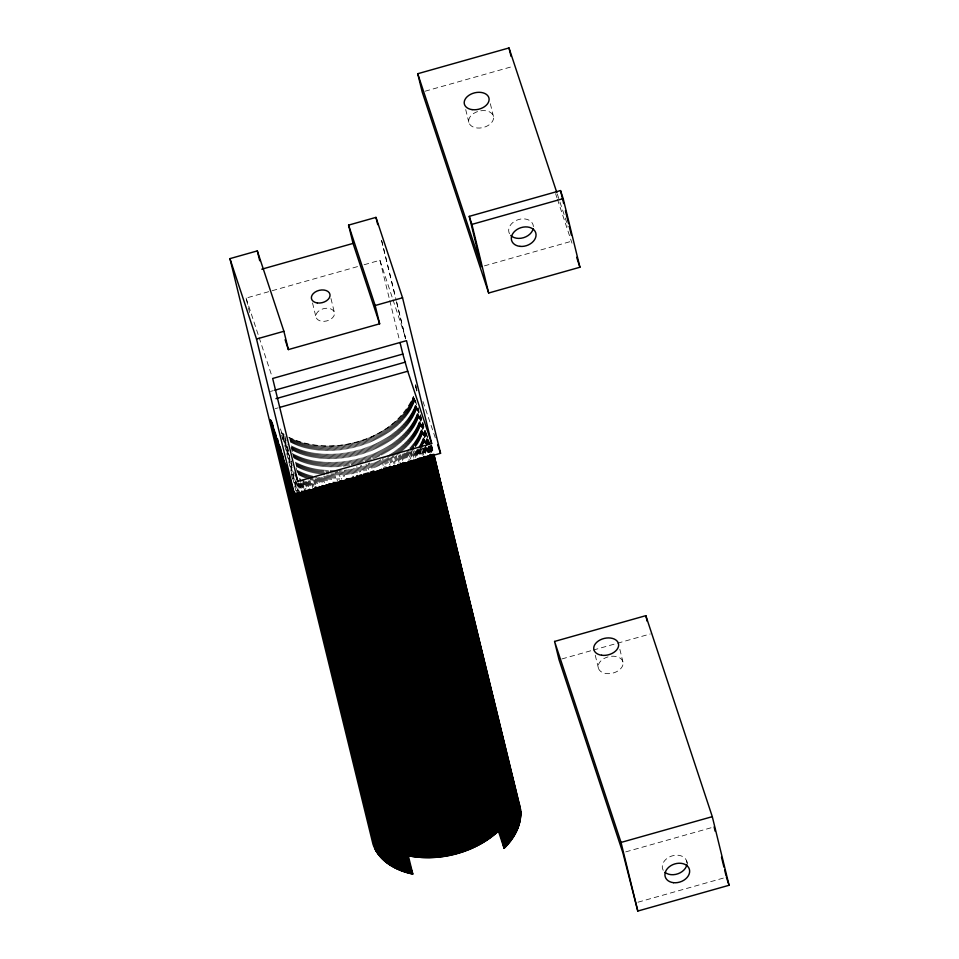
<?xml version="1.0" encoding="UTF-8"?>
<svg xmlns="http://www.w3.org/2000/svg" width="959" height="959" viewBox="0 0 959 959"><rect width="100%" height="100%" fill="white"/><g stroke="black" fill="none" stroke-linecap="round" stroke-linejoin="round"><path stroke-width="0.72" stroke-dasharray="4.79 3.6" d="M415.511 387.184L415.667 384.739L417.081 390.553M288.683 437.256C331.406 457.767 393.765 441.176 413.533 396.235M425.053 91.225L513.461 66.243M249.604 312.502L246.079 298.081L358.342 266.374M364.096 264.744L379.932 260.273L392.531 298.357M484.391 265.871L571.384 241.296M270.426 391.452L273.303 390.637M275.317 408.63L278.194 407.827M561.89 658.941L591.835 650.478M593.261 650.07L616.074 643.633M617.5 643.225L650.298 633.959M625.7 851.892L712.693 827.317M637.987 902.203L724.98 877.641M295.863 490.84L281.67 432.737L283.888 434.331L297.722 490.984M422.979 401.521L435.326 437.915M557.323 194.078L568.112 226.708M555.597 193.634L556.999 197.878M557.467 199.292L571.984 243.178M686.632 860.954L687.519 863.639M392.998 299.759L406.053 339.258M246.079 298.081L258.666 336.165M259.134 337.568L272.2 377.067M280.448 428.901L291.236 461.531M490.349 103.74L493.441 116.411M619.874 649.351L622.966 662.022M465.714 109.59L468.819 122.261M595.239 655.201L598.344 667.872M381.646 240.625L396.199 300.203M396.546 301.653L405.777 339.426M431.694 445.491L433.468 452.756M381.598 240.493L395.324 296.81M396.726 302.588L405.525 338.683M431.454 445.288L433.48 453.211M431.226 445.432L433.3 453.343M431.274 446.235L433.048 453.499M430.939 445.587L432.713 452.852M430.939 446.403L432.713 453.655M430.567 445.755L432.341 453.02M415.631 385.554L417.057 391.368M430.543 446.57L432.317 453.835M415.583 386.369L416.997 392.183M428.709 440.121L429.776 444.485M430.135 445.935L431.91 453.199M428.289 439.486L431.478 452.564M426.419 433.036L429.26 444.664M429.62 446.115L431.394 453.379M425.964 432.413L430.927 452.744M425.125 430.327L428.673 444.856M429.033 446.307L430.807 453.571M422.859 422.428L430.303 452.936M420.557 414.54L428.014 445.048M428.373 446.498L430.147 453.763M420.378 415.355L429.608 453.127M418.052 407.467L429.057 452.504M417.836 408.294L427.067 446.067M427.426 447.517L428.841 453.331M415.475 400.394L428.253 452.696M414.516 398.321L426.228 446.259M426.575 447.709L428.002 453.523M413.892 397.685L427.726 454.338M379.932 260.273L389.45 299.22M389.81 300.67L399.675 341.056M413.245 397.062L427.079 453.715M412.933 397.877L424.645 445.815M425.005 447.278L426.779 454.53M412.61 398.704L426.096 453.907M412.274 399.519L422.919 443.106M424.334 448.908L425.76 454.722M411.914 400.335L423.267 446.822M423.626 448.273L425.4 455.537M411.531 401.15L422.535 446.187M422.895 447.637L424.669 454.902M411.135 401.965L422.14 447.002M422.499 448.452L424.274 455.717M410.728 402.78L423.506 455.081M410.296 403.595L420.953 447.17M421.301 448.62L423.075 455.885M409.853 404.398L422.272 455.237M409.397 405.201L419.682 447.326M420.042 448.788L421.816 456.052M408.906 406.005L419.203 448.129M419.562 449.591L421.337 456.844M408.414 406.808L418.352 447.481M418.711 448.932L420.486 456.196M407.899 407.599L417.836 448.273M418.196 449.723L419.97 456.987M407.371 408.39L419.443 457.779M406.82 409.181L416.41 448.404M416.757 449.855L418.891 458.57M406.268 409.961L417.98 457.899M405.681 410.752L414.204 445.611M415.619 451.425L417.045 457.227M405.094 411.519L414.312 449.291M414.672 450.742L416.446 458.006M404.482 412.298L415.487 457.323M403.859 413.065L412.73 449.375M413.077 450.826L414.851 458.09M403.212 413.82L413.856 457.407M402.552 414.576L411.075 449.447M411.423 450.898L413.557 459.613M401.881 415.331L410.404 450.203M410.752 451.653L412.526 458.917M401.198 416.074L408.654 446.582M410.068 452.396L411.843 459.661M400.49 416.817L410.788 458.953M399.783 417.561L407.935 450.97M408.294 452.42L410.068 459.685M399.052 418.292L409.349 460.476M398.297 419.011L406.125 451.018M406.472 452.468L408.258 459.745M397.541 419.73L405.357 451.737M405.717 453.187L407.491 460.464M396.762 420.438L406.364 459.721M395.983 421.145L405.933 461.878M395.18 421.84L402.648 452.384M402.996 453.847L404.77 461.123M394.365 422.523L401.833 453.08M402.181 454.53L403.967 461.806M393.538 423.207L402.78 461.039M392.699 423.89L399.807 452.984M400.155 454.434L401.941 461.711M391.847 424.561L398.956 453.655M399.304 455.105L400.73 460.931M390.972 425.221L398.081 454.314M398.441 455.765L399.867 461.591M390.097 425.868L398.98 462.238M389.21 426.515L395.959 454.158M396.319 455.609L398.093 462.885M388.311 427.151L395.06 454.794M395.42 456.244L396.834 462.07M387.388 427.786L394.149 455.417M394.497 456.88L396.283 464.144M386.465 428.397L395 463.317M385.53 429.009L394.065 463.928M384.583 429.62L390.984 455.801M391.332 457.251L393.118 464.528M383.624 430.207L390.025 456.388M390.373 457.851L392.159 465.127M382.653 430.795L389.054 456.975M389.414 458.438L391.188 465.702M381.682 431.37L389.845 464.827M380.687 431.934L386.729 456.664M387.088 458.114L388.863 465.391M379.692 432.497L385.734 457.227M386.081 458.678L387.868 465.954M378.685 433.036L384.727 457.767M385.074 459.229L386.849 466.494M377.666 433.576L383.708 458.306M384.056 459.757L385.842 467.033M376.635 434.103L384.811 467.56M375.604 434.619L380.579 454.986M381.994 460.811L383.768 468.076M374.549 435.122L382.377 467.129M373.507 435.626L381.322 467.632M372.44 436.117L378.134 459.385M378.481 460.847L380.255 468.112M371.373 436.585L377.055 459.864M377.414 461.315L379.189 468.591M370.294 437.052L375.988 460.332M376.336 461.782L378.122 469.059M369.215 437.508L374.897 460.788M375.257 462.238L376.683 468.052M368.124 437.951L373.806 461.231M374.166 462.682L375.94 469.958M367.021 438.383L371.648 457.299M373.063 463.113L374.849 470.389M365.918 438.802L373.387 469.359M330.975 298.525L334.415 312.598A9.494 6.341 -13.7 0 1 321.792 321.241A9.494 6.341 -13.7 0 1 319.335 310.548A9.494 6.341 -13.7 0 1 334.415 312.598M364.816 439.222L372.272 469.766M363.701 439.618L369.035 461.435M369.383 462.897L371.157 470.162M362.574 440.001L367.908 461.83M368.268 463.281L370.042 470.557M361.447 440.385L368.915 470.929M360.32 440.744L365.655 462.574M366.002 464.024L367.788 471.301M359.181 441.104L363.809 460.008M365.223 465.834L366.65 471.648M358.043 441.44L365.511 471.996M356.904 441.775L364.36 472.319M355.753 442.087L361.075 463.916M361.435 465.367L363.209 472.643M354.602 442.399L359.925 464.216M360.284 465.666L362.058 472.943M353.439 442.686L360.908 473.243M352.277 442.974L359.745 473.518M351.126 443.238L356.448 465.067M356.808 466.518L358.582 473.794M349.951 443.502L355.645 466.769M355.993 468.232L357.419 474.046M348.788 443.741L356.257 474.297M347.626 443.981L355.082 474.525M312.514 302.912L315.943 316.997M346.451 444.197L352.133 467.477M352.492 468.927L354.267 476.203M345.276 444.401L349.903 463.317M351.318 469.131L353.104 476.407M344.113 444.604L349.795 467.872M350.155 469.335L351.929 476.599M342.938 444.784L350.754 476.791M341.764 444.952L347.446 468.232M347.805 469.682L349.579 476.959M340.589 445.108L346.271 468.388M346.631 469.838L348.405 477.114M339.414 445.252L345.096 468.531M345.456 469.982L347.23 477.258M338.239 445.384L343.921 468.663M344.281 470.114L346.415 478.841M337.065 445.503L342.039 465.87M343.466 471.684L345.24 478.961M335.89 445.611L341.931 470.342M342.291 471.792L343.718 477.618M334.727 445.707L342.543 477.702M333.552 445.779L341.728 479.248M332.389 445.851L338.431 470.581M338.791 472.032L340.565 479.308M331.227 445.911L339.402 479.368M330.064 445.947L338.239 479.404M328.901 445.971L337.424 480.891M327.738 445.995L334.14 472.176M334.499 473.626L336.273 480.903M326.587 445.995L332.989 472.176M333.336 473.638L335.123 480.903M325.437 445.983L331.838 472.176M332.186 473.626L333.972 480.903M324.298 445.959L330.687 472.152M331.047 473.602L332.821 480.879M323.147 445.923L328.841 469.203M330.256 475.017L332.03 482.293M322.008 445.875L328.769 473.518M329.117 474.969L330.903 482.245M320.881 445.815L327.63 473.458M327.99 474.909L329.764 482.185M319.755 445.743L326.504 473.374M326.863 474.837L328.637 482.113M318.628 445.647L324.669 470.378M326.096 476.203L327.51 482.017M317.513 445.551L324.622 474.645M324.969 476.108L326.755 483.372M316.398 445.444L323.507 474.537M323.866 475.988L325.64 483.264M315.295 445.312L324.885 484.595M314.192 445.168L321.661 475.724M322.008 477.174L323.794 484.451M313.102 445.024L322.692 484.295M312.011 444.856L321.613 484.139M310.932 444.676L320.534 483.959M309.865 444.497L317.681 476.491M318.04 477.954L319.815 485.218M308.798 444.293L318.748 485.026M307.743 444.077L315.919 477.534M316.278 478.985L317.693 484.81M306.7 443.849L314.864 477.258M315.211 478.709L316.985 485.973M305.657 443.609L313.113 474.118M314.528 479.92L315.955 485.733M304.626 443.358L313.149 478.217M313.497 479.668L314.924 485.482M303.607 443.094L313.893 485.218M302.588 442.818L313.245 486.393M301.594 442.531L312.598 487.556M300.599 442.231L309.469 478.541M309.829 479.991L311.603 487.256M299.616 441.907L308.846 479.68M309.194 481.13L310.968 488.395M298.645 441.584L307.863 479.356M308.223 480.807L309.997 488.071M297.674 441.248L309.038 487.735M296.727 440.9L308.079 487.388M295.792 440.541L305.37 479.764M305.729 481.214L307.503 488.479M294.857 440.169L304.794 480.843M305.154 482.305L306.928 489.558M293.933 439.785L306.005 489.174M293.034 439.39L305.094 488.79M292.135 438.982L302.433 481.118M302.78 482.569L304.207 488.383M291.248 438.575L300.838 477.798M302.253 483.6L303.679 489.414M290.385 438.143L301.03 481.718M301.39 483.18L303.164 490.445M289.522 437.7L300.167 481.286M300.527 482.737L302.301 490.001M291.164 447.421L292.231 451.785M292.579 453.235L294.005 459.049M296.127 467.764L297.554 473.566M300.035 483.744L301.809 491.008M299.208 483.276L300.982 490.54M298.381 482.809L300.155 490.073M297.937 483.78L299.711 491.044M296.787 481.838L299.268 492.003M285.003 436.297L287.137 445.012M287.484 446.462L288.911 452.276M291.033 460.991L292.459 466.805M296.007 481.334L298.489 491.499M283.133 433.804L297.326 491.919M282.39 433.276L296.595 491.38M281.67 435.086L283.097 440.9M291.26 474.309L292.675 480.123M509.517 233.756A12.659 9.41 -18.3 0 1 518.543 219.551A12.659 9.41 -18.3 0 1 533.396 226.624M663.244 870.316A12.659 9.41 -18.3 0 1 672.007 855.931A12.659 9.41 -18.3 0 1 686.992 863.004M611.494 656.268A12.659 8.451 -13.7 0 1 621.6 667.596A12.659 8.451 -13.7 0 1 600.694 671.42A12.659 8.451 -13.7 0 1 607.994 656.903M480.795 110.788A12.659 8.451 -13.7 0 1 492.53 121.278A12.659 8.451 -13.7 0 1 471.744 126.216A12.659 8.451 -13.7 0 1 477.714 111.532"/><path stroke-width="1.44" d="M498.093 830.158L504.098 848.283C515.99 836.919 524.561 819.418 519.011 802.911L433.816 454.206M408.33 855.764C440.421 861.949 475.76 852.539 499.627 829.979M417.728 73.723L481.538 266.674L469.251 216.362L560.512 190.577L563.173 198.621L579.931 267.237L488.67 293.01L422.2 92.028L417.728 73.723L508.989 47.95L556.855 192.663M318.412 487.711L412.802 874.069C396.139 870.688 378.721 861.158 372.979 844.148L229.932 258.63L257.312 250.898L283.9 331.287L288.371 349.591L379.644 323.806L375.173 305.513L348.585 225.113L375.964 217.381L402.552 297.781L440.553 453.307L294.521 494.556L270.51 420.042L271.757 422.14M261.783 269.191L353.056 243.418L379.644 323.806M469.251 216.362L471.9 224.394L563.173 198.621M229.932 258.63L256.521 339.018L283.9 331.287M375.173 305.513L402.552 297.781M274.742 390.229L402.84 354.051L407.743 371.229L431.67 443.585L297.805 481.394L295 472.883M275.964 398.668L405.501 362.082M279.632 407.419L407.743 371.229M554.566 641.439L645.827 615.666L712.297 816.66L729.068 885.277L637.795 911.05L622.847 852.695L559.037 659.744L554.566 641.439L621.036 842.434L637.795 911.05M621.036 842.434L712.297 816.66M437.7 444.904L440.553 453.307M576.659 257.324L579.931 267.237M726.407 877.233L729.068 885.277M285.111 339.714L288.371 349.591M410.032 865.701L412.802 874.069M560.512 190.577L563.676 203.524M565.426 210.704L568.591 223.651M569.298 226.528L571.408 235.147M714.119 826.91L715.162 831.225M721.492 857.106L723.949 867.164M724.656 870.041L726.059 875.795M508.989 47.95L511.063 56.389M645.827 615.666L647.205 621.3M471.9 224.394L488.67 293.01M431.67 443.585L406.52 340.661L272.668 378.469L297.805 481.394M375.964 217.381L377.738 224.646M433.84 454.662L520.533 809.911M433.66 454.794L520.665 811.506M433.396 454.95L520.713 812.309M433.42 455.753L520.725 813.112M433.072 455.117L520.737 813.927M432.701 454.47L520.713 814.73M432.665 455.285L520.689 815.546M432.257 454.65L520.629 816.361M432.185 455.465L520.569 817.176M431.742 454.83L520.473 818.003M431.646 455.645L520.365 818.818M431.166 455.022L520.246 819.645M430.663 454.386L520.102 820.46M430.495 455.213L519.934 821.288M429.968 454.578L519.754 822.115M429.764 455.405L519.562 822.93M429.548 456.232L519.346 823.757M428.961 455.597L519.107 824.584M428.709 456.424L518.855 825.411M428.086 455.801L518.579 826.226M400.023 342.507L402.84 354.051M427.798 456.616L518.292 827.054M427.139 455.993L517.992 827.869M426.815 456.808L517.668 828.696M426.467 457.623L517.321 829.511M425.748 456.987L516.961 830.326M425.017 456.352L516.589 831.153M424.621 457.167L516.194 831.956M423.866 456.532L515.786 832.772M423.434 457.335L515.355 833.587M422.991 458.15L514.911 834.39M422.164 457.503L514.444 835.193M421.684 458.306L513.964 835.996M420.833 457.647L513.473 836.799M420.318 458.438L512.957 837.591M419.79 459.241L512.43 838.382M418.891 458.57L511.878 839.173M418.328 459.361L511.315 839.952M417.393 458.69L510.739 840.743M416.805 459.457L510.14 841.511M416.194 460.236L509.529 842.29M415.211 459.553L508.905 843.057M414.564 460.308L508.27 843.812M413.916 461.063L507.611 844.579M412.885 460.368L506.939 845.323M412.202 461.111L506.244 846.078M411.147 460.404L505.549 846.809M410.428 461.135L504.83 847.552M409.709 461.926L504.098 848.283M408.606 461.195L498.884 830.71M407.851 461.914L498.129 831.417M407.072 462.622L497.349 832.136M348.585 225.113L353.056 243.418M406.292 463.329L496.558 832.832M405.13 462.574L495.767 833.539M404.314 463.257L494.952 834.222M403.128 462.49L494.125 834.905M402.289 463.161L493.274 835.589M401.437 463.832L492.423 836.248M400.215 463.041L491.559 836.907M399.699 465.151L490.684 837.567M398.453 464.336L489.797 838.214M397.553 464.971L488.886 838.849M396.63 465.606L487.975 839.473M395.707 466.218L487.052 840.096M394.413 465.379L486.117 840.707M393.466 465.978L485.17 841.307M392.507 466.577L484.211 841.906M391.536 467.165L483.24 842.493M390.205 466.278L482.257 843.069M389.222 466.853L481.274 843.632M388.215 467.405L480.267 844.184M387.208 467.956L479.26 844.735M385.842 467.033L478.241 845.275M385.17 469.023L477.222 845.802M383.768 468.076L476.179 846.317M383.085 470.042L475.137 846.821M381.682 469.083L474.082 847.324M380.615 469.574L473.027 847.804M379.548 470.042L471.96 848.283M378.469 470.509L470.881 848.751M377.39 470.965L469.802 849.206M376.3 471.408L468.711 849.65M375.197 471.84L467.608 850.082M373.746 470.809L466.506 850.501M372.631 471.217L465.391 850.909M371.517 471.624L464.276 851.316M370.402 472.008L463.161 851.7M369.623 473.842L462.034 852.071M368.136 472.751L460.907 852.443M366.997 473.099L459.769 852.791M365.858 473.446L458.63 853.138M364.72 473.782L457.479 853.462M363.569 474.094L456.328 853.786M362.766 475.856L455.177 854.085M361.255 474.693L454.027 854.385M360.104 474.981L452.864 854.661M359.289 476.695L451.701 854.937M357.779 475.508L450.538 855.188M356.604 475.748L449.375 855.44M355.801 477.438L448.201 855.668M354.626 477.654L447.038 855.896M353.104 476.407L445.863 856.099M352.277 478.062L444.688 856.291M351.114 478.241L443.514 856.471M349.939 478.409L442.339 856.651M348.764 478.565L441.164 856.807M347.59 478.709L440.001 856.95M346.415 478.841L438.826 857.082M345.6 480.423L437.652 857.202M344.425 480.519L436.477 857.31M343.25 480.615L435.302 857.394M342.087 480.699L434.139 857.478M340.913 480.771L432.965 857.55M339.75 480.819L431.802 857.598M338.947 482.317L430.639 857.646M337.784 482.341L429.488 857.67M336.633 482.365L428.325 857.682M335.47 482.365L427.175 857.694M334.319 482.353L426.024 857.682M333.181 482.329L424.873 857.658M332.389 483.744L423.734 857.622M331.251 483.696L422.595 857.574M330.124 483.636L421.457 857.514M328.997 483.564L420.33 857.43M328.218 484.93L419.215 857.346M327.103 484.834L418.088 857.25M325.988 484.715L416.985 857.13M325.245 486.045L415.87 857.01M324.142 485.901L414.779 856.866M323.051 485.757L413.677 856.723M321.96 485.59L412.598 856.555M321.241 486.872L411.519 856.375M320.174 486.681L410.452 856.183M319.107 486.477L409.385 855.979M317.345 487.424L411.747 873.841M316.302 487.184L410.716 873.601M315.271 486.932L409.685 873.349M257.312 250.898L259.721 260.752M314.612 488.119L408.654 873.086M313.953 489.306L407.647 872.81M312.946 489.006L406.64 872.522M312.31 490.169L405.645 872.222M311.327 489.845L404.662 871.911M310.356 489.522L403.691 871.575M309.385 489.186L402.732 871.24M308.798 490.289L401.785 870.892M307.851 489.929L400.838 870.532M307.276 491.02L399.915 870.161M306.365 490.636L398.992 869.777M305.453 490.241L398.081 869.381M304.554 489.833L397.194 868.986M304.027 490.864L396.307 868.566M303.512 491.895L395.432 868.135M302.66 491.452L394.581 867.691M301.809 491.008L393.729 867.248M301.33 491.991L392.902 866.78M300.862 492.974L392.075 866.313M300.059 492.494L391.272 865.833M299.268 492.003L390.481 865.342M298.848 492.95L389.702 864.838M298.081 492.435L388.934 864.323M297.686 493.37L388.179 863.795M296.942 492.83L387.448 863.268M296.583 493.741L386.729 862.728M295.875 493.19L386.021 862.177M295.528 494.089L385.326 861.614M294.497 492.063L384.643 861.038M256.521 339.018L383.984 860.463M290.349 479.272L383.336 859.863M287.94 471.408L382.701 859.264M285.914 464.983L382.09 858.665M284.955 462.921L381.49 858.041M282.234 453.571L380.903 857.418M280.256 447.134L380.339 856.783M279.345 445.036L379.788 856.147M277.391 438.575L379.249 855.5M277.223 439.378L378.721 854.841M275.305 432.893L378.218 854.169M274.454 430.771L377.738 853.498M272.212 422.835L377.271 852.827M272.116 423.59L376.815 852.131M271.325 421.445L376.384 851.436M270.906 420.749L375.964 850.741M270.51 420.042L375.556 850.034M533.18 228.757A12.659 9.41 -18.3 0 1 523.506 237.712A12.659 9.41 -18.3 0 1 510.775 235.446M686.896 864.527A12.659 9.41 -18.3 0 1 678.001 873.745A12.659 9.41 -18.3 0 1 665.043 872.378M519.958 246.367A12.659 9.41 -18.3 0 0 535.769 232.905A12.659 9.41 -18.3 0 0 515.331 230.735A12.659 9.41 -18.3 0 0 519.958 246.367M673.506 882.688A12.659 9.41 -18.3 0 0 689.377 869.274A12.659 9.41 -18.3 0 0 668.974 867.032A12.659 9.41 -18.3 0 0 673.506 882.688M472.14 109.638A12.659 8.451 -13.7 0 0 488.97 98.106A12.659 8.451 -13.7 0 0 468.867 95.361A12.659 8.451 -13.7 0 0 472.14 109.638M601.665 655.249A12.659 8.451 -13.7 0 0 618.495 643.717A12.659 8.451 -13.7 0 0 598.392 640.972A12.659 8.451 -13.7 0 0 601.665 655.249M317.321 302.948A9.494 6.341 -13.7 0 0 329.944 294.305A9.494 6.341 -13.7 0 0 314.864 292.243A9.494 6.341 -13.7 0 0 317.321 302.948"/></g></svg>
